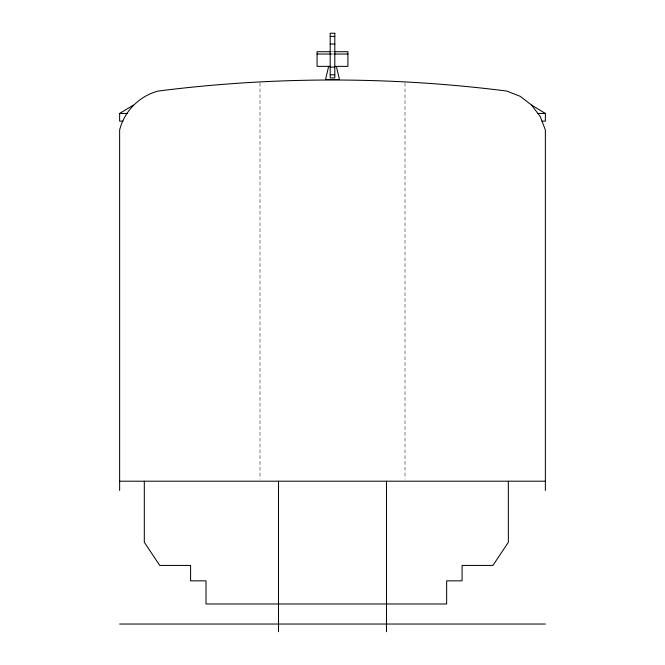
<?xml version="1.0" encoding="UTF-8"?>
<svg xmlns="http://www.w3.org/2000/svg" width="665" height="665" viewBox="0 0 665 665"><rect width="100%" height="100%" fill="white"/><g stroke="black" fill="none" stroke-linecap="round" stroke-linejoin="round"><path stroke-width="0.5" stroke-dasharray="3.33 2.49" d="M331.469 51.712L333.531 51.712M331.22 54.031L333.531 54.031M405.002 82.984L405.002 479.124M259.998 82.984L259.998 479.124"/><path stroke-width="1" d="M328.643 66.367L325.559 79.526L339.441 79.526L336.357 66.367M542 121.155L545.367 121.155L545.367 113.449L531.568 105.078L520.196 96.317L506.805 91.055C391.145 76.334 273.855 76.334 158.195 91.055C139.434 95.943 124.355 111.163 119.633 129.966L119.633 490.454M123 121.155L119.633 121.155L119.633 113.449L133.432 105.078M330.189 36.409L334.811 36.409M330.189 44.048L334.811 44.048M330.447 51.712L317.072 51.712L317.072 66.367L330.572 66.367M334.553 51.712L347.928 51.712L347.928 66.367L334.428 66.367M317.072 54.031L331.22 54.031M334.254 54.031L347.928 54.031M330.189 67.14L334.811 67.14M330.189 74.771L334.811 74.771M119.633 113.449L127.106 113.449M537.894 113.449L545.367 113.449M119.633 481.202L545.367 481.202M119.633 624.036L545.367 624.036M531.568 105.078L540.221 116.533L545.367 129.966L545.367 490.454M508.351 481.202L508.351 542.283L492.923 565.425L462.075 565.425L462.075 580.844L446.647 580.844L446.647 603.986L206.017 603.986L206.017 580.844L190.589 580.844L190.589 565.425L159.733 565.425L144.313 542.283L144.313 481.202M386.49 481.202L386.49 631.75M278.51 481.202L278.51 631.75M334.811 33.25L330.189 33.25L330.189 77.938L334.811 77.938L334.811 33.25"/></g></svg>
